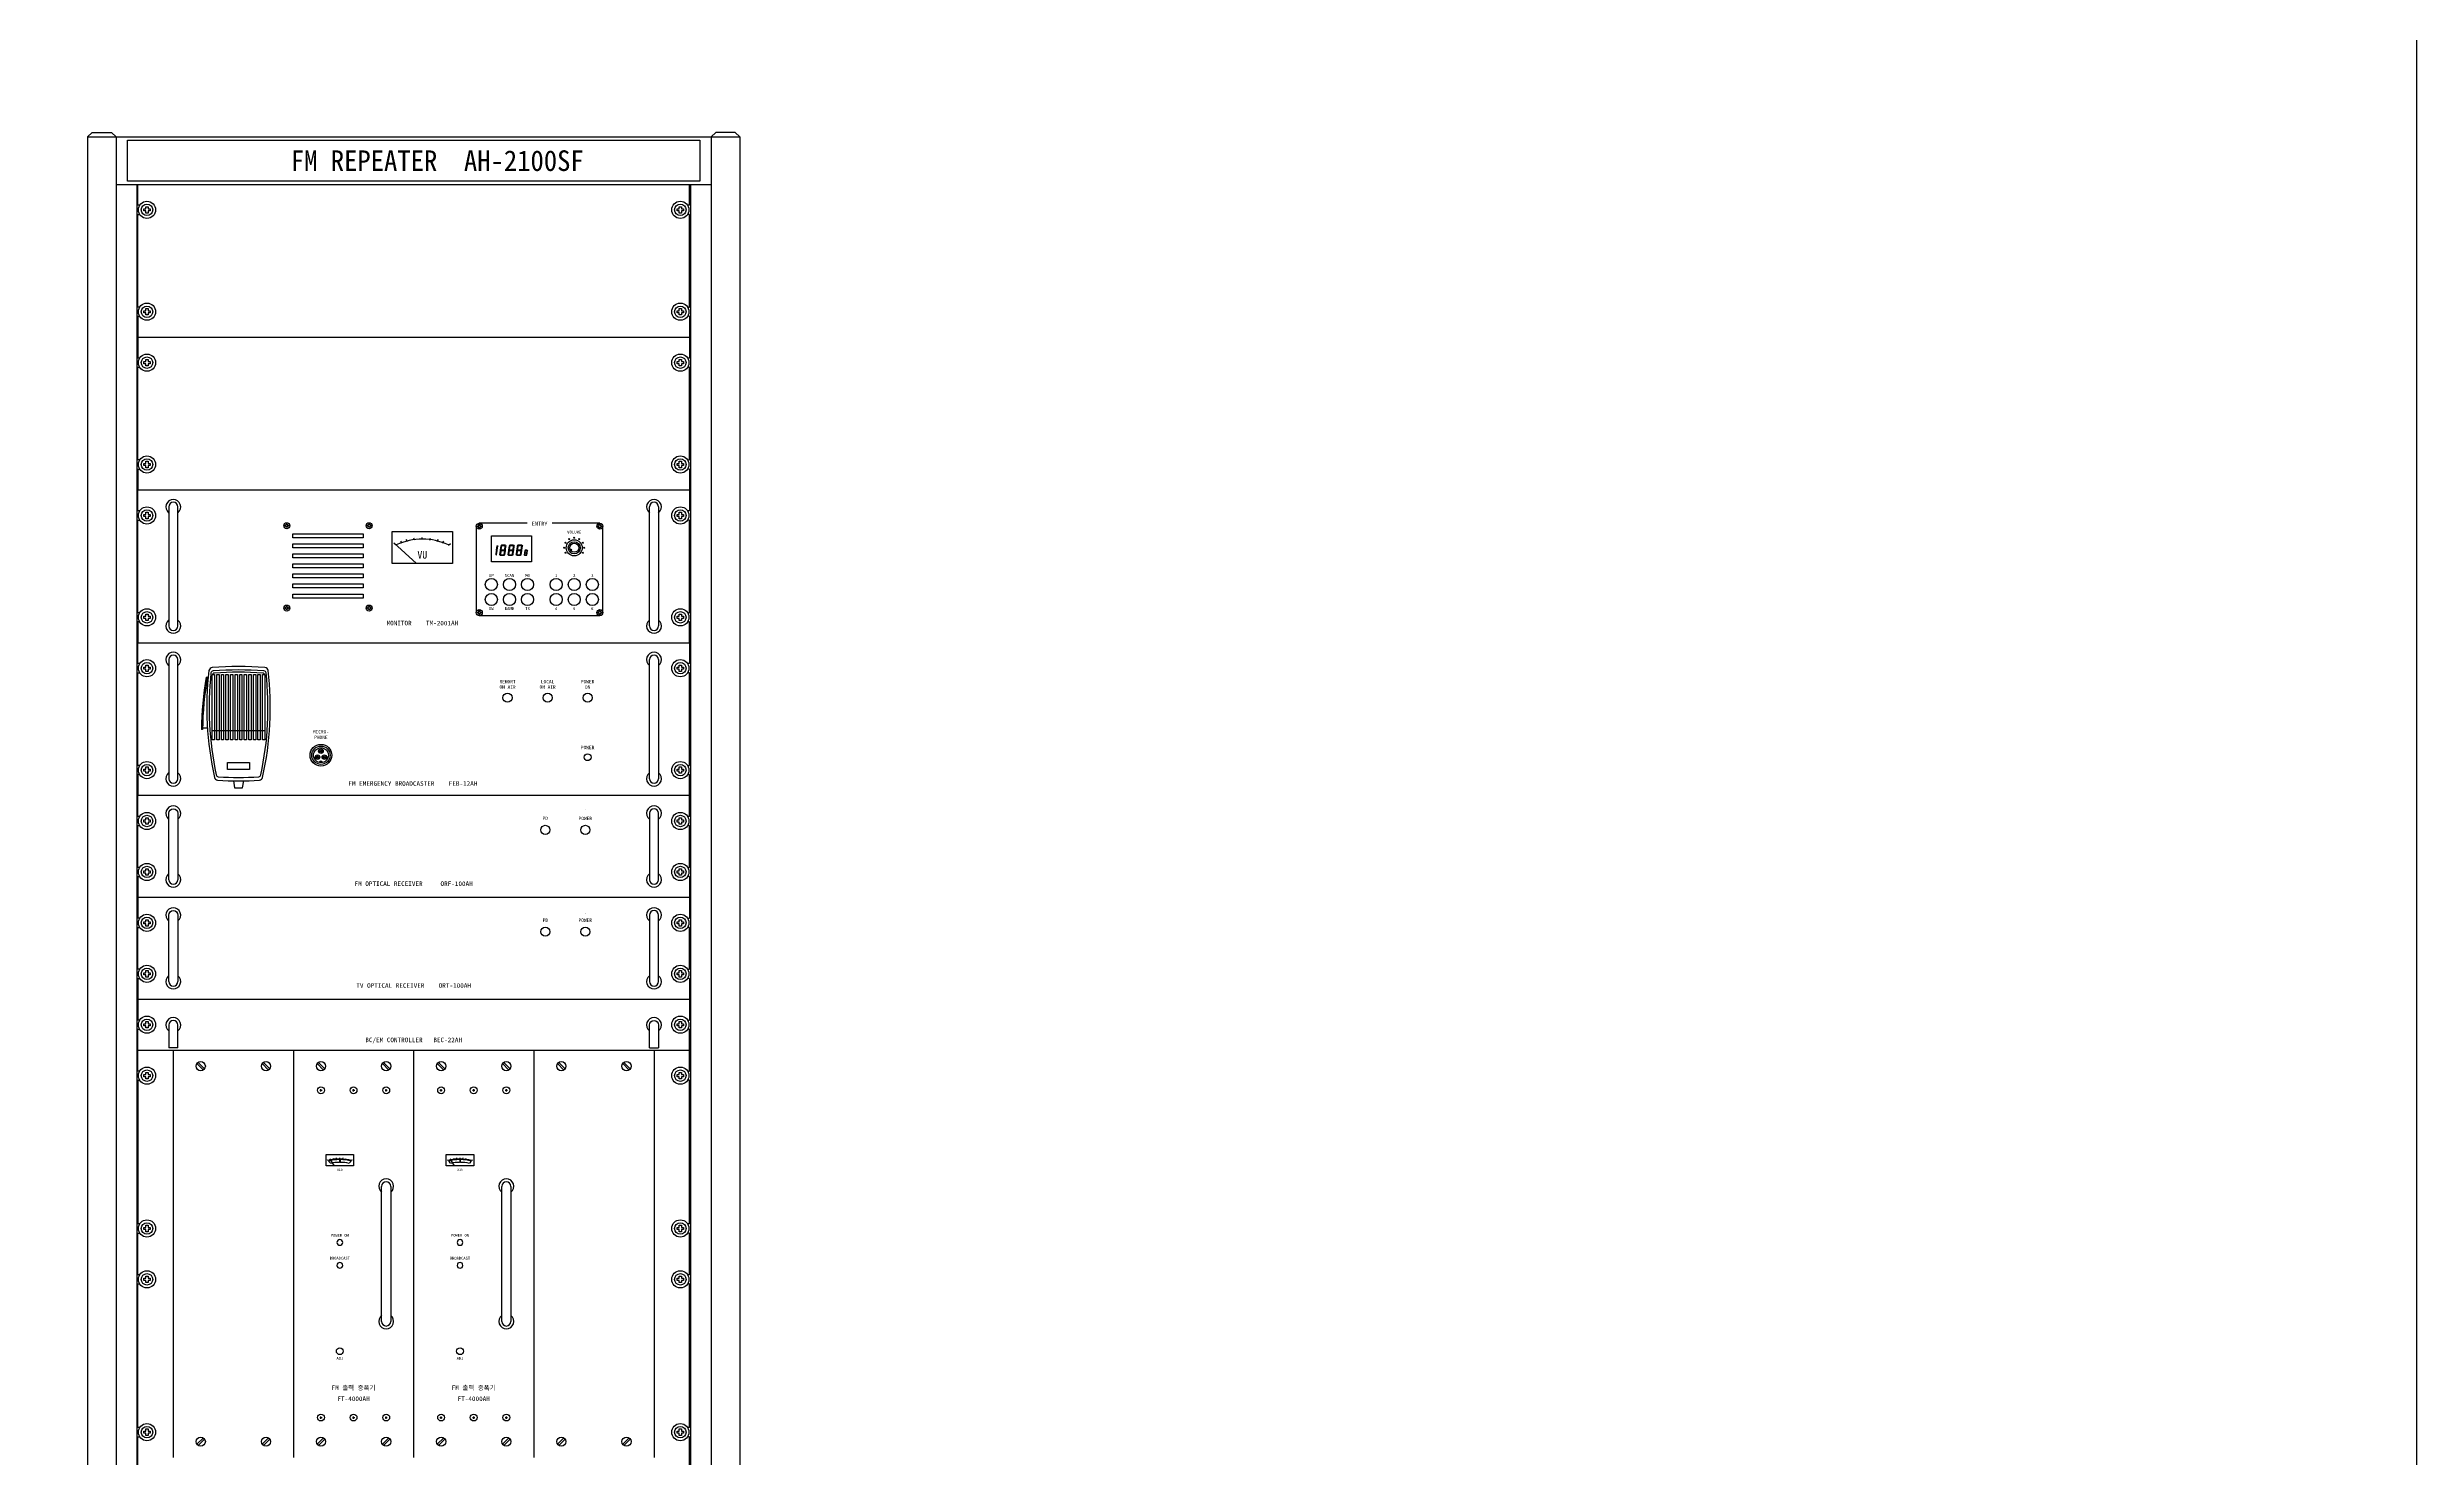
# Model space of a CAD drawing. Header units: millimetres. Extents: x 0 to 2521, y -5 to 594.
# Drawn here: x 1221.2 to 1304, y 424.9 to 474.2 of the extents above; entities that cross this region are included whole.
import ezdxf
from ezdxf.enums import TextEntityAlignment as Align

# ---------------------------------------------------------------- set-up
doc = ezdxf.new("R2010")
doc.units = ezdxf.units.MM
doc.header["$LTSCALE"] = 10
doc.layers.add('T', color=4, linetype='Continuous')
doc.styles.add('굴림체', font='GulimChe.ttf')

# ---------------------------------------------------------------- blocks, each defined once
blk = doc.blocks.new('LED')
at = {"color": 7}
blk.add_circle((0, 0), 2.5, dxfattribs=at)

msp = doc.modelspace()

# ---------------------------------------------------------------- linework, layer by layer
at = {"color": 5}
for p, q in [((1222.616, 471.025), (1222.776, 471.185)), ((1222.776, 471.185), (1223.456, 471.185)), ((1223.456, 471.185), (1223.616, 471.025)), ((1244.576, 471.185), (1244.416, 471.025)), ((1245.256, 471.185), (1244.576, 471.185)), ((1245.416, 471.025), (1245.256, 471.185)), ((1222.616, 471.025), (1222.616, 387.465)), ((1222.616, 471.025), (1245.416, 471.025)), ((1223.616, 471.025), (1223.616, 384.665)), ((1224.016, 470.915), (1244.016, 470.915)), ((1224.016, 469.475), (1224.016, 470.915)), ((1244.016, 470.915), (1244.016, 469.475)), ((1244.416, 471.025), (1244.416, 384.665)), ((1245.416, 471.025), (1245.416, 387.465)), ((1244.016, 469.475), (1224.016, 469.475)), ((1223.616, 469.365), (1244.416, 469.365)), ((1224.336, 469.365), (1224.336, 389.265)), ((1224.376, 469.365), (1243.656, 469.365)), ((1224.376, 468.635), (1224.376, 469.365)), ((1243.656, 468.635), (1243.656, 469.365)), ((1243.696, 469.365), (1243.696, 389.265)), ((1224.442, 468.635), (1224.376, 468.635)), ((1224.376, 465.075), (1224.376, 468.315)), ((1224.376, 468.315), (1224.442, 468.315)), ((1243.656, 468.635), (1243.589, 468.635)), ((1243.656, 468.315), (1243.589, 468.315)), ((1243.656, 465.075), (1243.656, 468.315)), ((1224.442, 465.075), (1224.376, 465.075)), ((1224.376, 464.755), (1224.376, 463.295)), ((1224.376, 464.755), (1224.442, 464.755)), ((1243.589, 465.075), (1243.656, 465.075)), ((1243.656, 464.755), (1243.589, 464.755)), ((1243.656, 464.755), (1243.656, 463.295)), ((1224.376, 464.025), (1243.656, 464.025)), ((1224.442, 463.295), (1224.376, 463.295)), ((1224.376, 459.735), (1224.376, 462.975)), ((1224.376, 462.975), (1224.442, 462.975)), ((1243.656, 463.295), (1243.589, 463.295)), ((1243.656, 462.975), (1243.589, 462.975)), ((1243.656, 459.735), (1243.656, 462.975)), ((1224.442, 459.735), (1224.376, 459.735)), ((1243.589, 459.735), (1243.656, 459.735)), ((1224.376, 459.415), (1224.442, 459.415)), ((1224.376, 459.415), (1224.376, 458.685)), ((1243.656, 459.415), (1243.589, 459.415)), ((1243.656, 459.415), (1243.656, 458.685)), ((1224.376, 458.685), (1243.656, 458.685)), ((1225.456, 458.095), (1225.456, 453.935)), ((1225.776, 453.935), (1225.776, 458.095)), ((1242.256, 453.935), (1242.256, 458.095)), ((1242.576, 458.095), (1242.576, 453.935)), ((1224.376, 454.395), (1224.376, 457.635)), ((1224.376, 457.635), (1224.442, 457.635)), ((1229.526, 457.417), (1229.526, 457.455)), ((1229.526, 457.455), (1229.564, 457.455)), ((1229.564, 457.417), (1229.526, 457.417)), ((1229.564, 457.455), (1229.564, 457.492)), ((1229.564, 457.492), (1229.601, 457.492)), ((1229.564, 457.38), (1229.564, 457.417)), ((1229.601, 457.38), (1229.564, 457.38)), ((1229.601, 457.492), (1229.601, 457.455)), ((1229.601, 457.455), (1229.639, 457.455)), ((1229.639, 457.417), (1229.601, 457.417)), ((1229.601, 457.417), (1229.601, 457.38)), ((1229.639, 457.455), (1229.639, 457.417)), ((1229.793, 457.155), (1232.25, 457.155)), ((1229.793, 457.015), (1229.793, 457.155)), ((1229.793, 457.015), (1229.793, 457.155)), ((1232.25, 457.155), (1232.25, 457.015)), ((1232.404, 457.417), (1232.404, 457.455)), ((1232.404, 457.455), (1232.442, 457.455)), ((1232.442, 457.417), (1232.404, 457.417)), ((1232.442, 457.455), (1232.442, 457.492)), ((1232.442, 457.492), (1232.479, 457.492)), ((1232.442, 457.38), (1232.442, 457.417)), ((1232.479, 457.38), (1232.442, 457.38)), ((1232.479, 457.492), (1232.479, 457.455)), ((1232.479, 457.455), (1232.517, 457.455)), ((1232.517, 457.417), (1232.479, 457.417)), ((1232.479, 457.417), (1232.479, 457.38)), ((1232.517, 457.455), (1232.517, 457.417)), ((1233.266, 457.234), (1235.372, 457.234)), ((1233.266, 456.111), (1233.266, 457.234)), ((1235.372, 457.234), (1235.372, 456.111)), ((1236.206, 457.419), (1236.206, 454.4)), ((1236.255, 457.4), (1236.255, 457.437)), ((1236.255, 457.437), (1236.292, 457.437)), ((1236.292, 457.4), (1236.255, 457.4)), ((1236.292, 457.437), (1236.292, 457.475)), ((1236.292, 457.475), (1236.33, 457.475)), ((1236.292, 457.362), (1236.292, 457.4)), ((1236.33, 457.362), (1236.292, 457.362)), ((1237.978, 457.524), (1236.311, 457.524)), ((1236.33, 457.475), (1236.33, 457.437)), ((1236.33, 457.437), (1236.367, 457.437)), ((1236.367, 457.4), (1236.33, 457.4)), ((1236.33, 457.4), (1236.33, 457.362)), ((1236.367, 457.437), (1236.367, 457.4)), ((1240.523, 457.524), (1238.856, 457.524)), ((1240.467, 457.4), (1240.467, 457.437)), ((1240.467, 457.437), (1240.504, 457.437)), ((1240.504, 457.4), (1240.467, 457.4)), ((1240.504, 457.437), (1240.504, 457.475)), ((1240.504, 457.475), (1240.542, 457.475)), ((1240.504, 457.362), (1240.504, 457.4)), ((1240.542, 457.362), (1240.504, 457.362)), ((1240.542, 457.475), (1240.542, 457.437)), ((1240.542, 457.437), (1240.579, 457.437)), ((1240.579, 457.4), (1240.542, 457.4)), ((1240.542, 457.4), (1240.542, 457.362)), ((1240.579, 457.437), (1240.579, 457.4)), ((1240.628, 454.4), (1240.628, 457.419)), ((1243.656, 457.635), (1243.589, 457.635)), ((1243.656, 454.395), (1243.656, 457.635)), ((1232.25, 457.015), (1229.793, 457.015)), ((1229.793, 456.804), (1232.25, 456.804)), ((1229.793, 456.664), (1229.793, 456.804)), ((1232.25, 456.664), (1229.793, 456.664)), ((1229.793, 456.453), (1232.25, 456.453)), ((1229.793, 456.313), (1229.793, 456.453)), ((1232.25, 456.313), (1229.793, 456.313)), ((1232.25, 456.804), (1232.25, 456.664)), ((1232.25, 456.453), (1232.25, 456.313)), ((1233.328, 456.84), (1234.114, 456.117)), ((1233.407, 456.761), (1233.336, 456.813)), ((1233.617, 456.831), (1233.565, 456.901)), ((1233.81, 456.883), (1233.758, 456.954)), ((1234.056, 456.936), (1234.021, 457.006)), ((1234.319, 456.954), (1234.319, 457.024)), ((1234.582, 456.936), (1234.6, 457.006)), ((1234.828, 456.883), (1234.881, 456.954)), ((1235.021, 456.831), (1235.074, 456.901)), ((1235.232, 456.761), (1235.302, 456.813)), ((1236.894, 456.424), (1236.912, 456.565)), ((1236.894, 456.424), (1236.903, 456.412)), ((1236.903, 456.412), (1236.917, 456.424)), ((1236.924, 456.575), (1236.912, 456.565)), ((1236.915, 456.588), (1236.934, 456.728)), ((1236.915, 456.588), (1236.924, 456.575)), ((1236.917, 456.424), (1236.935, 456.564)), ((1236.939, 456.587), (1236.924, 456.575)), ((1236.924, 456.575), (1236.935, 456.564)), ((1236.934, 456.728), (1236.946, 456.739)), ((1236.939, 456.587), (1236.957, 456.725)), ((1236.946, 456.739), (1236.957, 456.725)), ((1237.041, 456.565), (1237.022, 456.425)), ((1237.041, 456.401), (1237.022, 456.425)), ((1237.046, 456.424), (1237.032, 456.413)), ((1237.053, 456.576), (1237.041, 456.565)), ((1237.041, 456.401), (1237.175, 456.401)), ((1237.062, 456.727), (1237.044, 456.588)), ((1237.044, 456.588), (1237.053, 456.576)), ((1237.064, 456.565), (1237.046, 456.424)), ((1237.046, 456.424), (1237.18, 456.424)), ((1237.067, 456.588), (1237.053, 456.576)), ((1237.053, 456.576), (1237.064, 456.565)), ((1237.089, 456.752), (1237.062, 456.727)), ((1237.064, 456.565), (1237.199, 456.565)), ((1237.086, 456.728), (1237.067, 456.588)), ((1237.067, 456.588), (1237.202, 456.588)), ((1237.086, 456.728), (1237.075, 456.739)), ((1237.22, 456.728), (1237.086, 456.728)), ((1237.223, 456.752), (1237.089, 456.752)), ((1237.175, 456.401), (1237.204, 456.424)), ((1237.18, 456.424), (1237.199, 456.565)), ((1237.18, 456.424), (1237.189, 456.412)), ((1237.21, 456.575), (1237.199, 456.565)), ((1237.202, 456.588), (1237.22, 456.728)), ((1237.202, 456.588), (1237.21, 456.575)), ((1237.204, 456.424), (1237.222, 456.564)), ((1237.225, 456.587), (1237.21, 456.575)), ((1237.21, 456.575), (1237.222, 456.564)), ((1237.22, 456.728), (1237.233, 456.739)), ((1237.223, 456.752), (1237.243, 456.725)), ((1237.225, 456.587), (1237.243, 456.725)), ((1237.327, 456.565), (1237.309, 456.425)), ((1237.328, 456.401), (1237.309, 456.425)), ((1237.332, 456.424), (1237.318, 456.413)), ((1237.339, 456.576), (1237.327, 456.565)), ((1237.328, 456.401), (1237.462, 456.401)), ((1237.349, 456.727), (1237.331, 456.588)), ((1237.331, 456.588), (1237.339, 456.576)), ((1237.351, 456.565), (1237.332, 456.424)), ((1237.332, 456.424), (1237.467, 456.424)), ((1237.354, 456.588), (1237.339, 456.576)), ((1237.339, 456.576), (1237.351, 456.565)), ((1237.375, 456.752), (1237.349, 456.727)), ((1237.351, 456.565), (1237.485, 456.565)), ((1237.372, 456.728), (1237.354, 456.588)), ((1237.354, 456.588), (1237.489, 456.588)), ((1237.372, 456.728), (1237.362, 456.739)), ((1237.507, 456.728), (1237.372, 456.728)), ((1237.51, 456.752), (1237.375, 456.752)), ((1237.462, 456.401), (1237.49, 456.424)), ((1237.467, 456.424), (1237.485, 456.565)), ((1237.467, 456.424), (1237.476, 456.412)), ((1237.497, 456.575), (1237.485, 456.565)), ((1237.489, 456.588), (1237.507, 456.728)), ((1237.489, 456.588), (1237.497, 456.575)), ((1237.49, 456.424), (1237.509, 456.564)), ((1237.512, 456.587), (1237.497, 456.575)), ((1237.497, 456.575), (1237.509, 456.564)), ((1237.507, 456.728), (1237.52, 456.739)), ((1237.51, 456.752), (1237.53, 456.725)), ((1237.512, 456.587), (1237.53, 456.725)), ((1237.614, 456.565), (1237.596, 456.425)), ((1237.615, 456.401), (1237.596, 456.425)), ((1237.619, 456.424), (1237.605, 456.413)), ((1237.626, 456.576), (1237.614, 456.565)), ((1237.615, 456.401), (1237.748, 456.401)), ((1237.635, 456.727), (1237.617, 456.588)), ((1237.617, 456.588), (1237.626, 456.576)), ((1237.637, 456.565), (1237.619, 456.424)), ((1237.619, 456.424), (1237.754, 456.424)), ((1237.641, 456.588), (1237.626, 456.576)), ((1237.626, 456.576), (1237.637, 456.565)), ((1237.662, 456.752), (1237.635, 456.727)), ((1237.637, 456.565), (1237.772, 456.565)), ((1237.659, 456.728), (1237.641, 456.588)), ((1237.641, 456.588), (1237.775, 456.588)), ((1237.659, 456.728), (1237.649, 456.739)), ((1237.794, 456.728), (1237.659, 456.728)), ((1237.796, 456.752), (1237.662, 456.752)), ((1237.748, 456.401), (1237.777, 456.424)), ((1237.754, 456.424), (1237.772, 456.565)), ((1237.754, 456.424), (1237.763, 456.412)), ((1237.784, 456.575), (1237.772, 456.565)), ((1237.775, 456.588), (1237.794, 456.728)), ((1237.775, 456.588), (1237.784, 456.575)), ((1237.777, 456.424), (1237.795, 456.564)), ((1237.799, 456.587), (1237.784, 456.575)), ((1237.784, 456.575), (1237.795, 456.564)), ((1237.794, 456.728), (1237.806, 456.739)), ((1237.796, 456.752), (1237.817, 456.725)), ((1237.799, 456.587), (1237.817, 456.725)), ((1237.887, 456.483), (1237.878, 456.413)), ((1237.887, 456.401), (1237.878, 456.413)), ((1237.889, 456.412), (1237.882, 456.407)), ((1237.893, 456.488), (1237.887, 456.483)), ((1237.887, 456.401), (1237.963, 456.401)), ((1237.898, 456.564), (1237.888, 456.495)), ((1237.888, 456.495), (1237.893, 456.488)), ((1237.898, 456.483), (1237.889, 456.412)), ((1237.889, 456.412), (1237.965, 456.412)), ((1237.9, 456.494), (1237.893, 456.488)), ((1237.893, 456.488), (1237.898, 456.483)), ((1237.911, 456.576), (1237.898, 456.564)), ((1237.898, 456.483), (1237.974, 456.483)), ((1237.909, 456.565), (1237.9, 456.494)), ((1237.9, 456.494), (1237.976, 456.494)), ((1237.909, 456.565), (1237.904, 456.57)), ((1237.985, 456.565), (1237.909, 456.565)), ((1237.987, 456.576), (1237.911, 456.576)), ((1237.963, 456.401), (1237.977, 456.412)), ((1237.965, 456.412), (1237.974, 456.483)), ((1237.965, 456.412), (1237.97, 456.407)), ((1237.98, 456.488), (1237.974, 456.483)), ((1237.976, 456.494), (1237.985, 456.565)), ((1237.976, 456.494), (1237.98, 456.488)), ((1237.977, 456.412), (1237.986, 456.483)), ((1237.988, 456.494), (1237.98, 456.488)), ((1237.98, 456.488), (1237.986, 456.483)), ((1237.985, 456.565), (1237.992, 456.57)), ((1237.987, 456.576), (1237.997, 456.563)), ((1237.988, 456.494), (1237.997, 456.563)), ((1229.793, 456.102), (1232.25, 456.102)), ((1229.793, 455.962), (1229.793, 456.102)), ((1232.25, 455.962), (1229.793, 455.962)), ((1229.793, 455.751), (1232.25, 455.751)), ((1229.793, 455.611), (1229.793, 455.751)), ((1232.25, 455.611), (1229.793, 455.611)), ((1229.793, 455.4), (1232.25, 455.4)), ((1229.793, 455.26), (1229.793, 455.4)), ((1232.25, 456.102), (1232.25, 455.962)), ((1232.25, 455.751), (1232.25, 455.611)), ((1232.25, 455.4), (1232.25, 455.26)), ((1235.372, 456.111), (1233.266, 456.111)), ((1229.526, 454.539), (1229.526, 454.577)), ((1229.526, 454.577), (1229.564, 454.577)), ((1229.564, 454.577), (1229.564, 454.614)), ((1229.564, 454.614), (1229.601, 454.614)), ((1229.601, 454.614), (1229.601, 454.577)), ((1229.601, 454.577), (1229.639, 454.577)), ((1229.639, 454.577), (1229.639, 454.539)), ((1232.25, 455.26), (1229.793, 455.26)), ((1229.793, 455.049), (1232.25, 455.049)), ((1229.793, 454.909), (1229.793, 455.049)), ((1232.25, 454.909), (1229.793, 454.909)), ((1232.25, 455.049), (1232.25, 454.909)), ((1232.404, 454.539), (1232.404, 454.577)), ((1232.404, 454.577), (1232.442, 454.577)), ((1232.442, 454.577), (1232.442, 454.614)), ((1232.442, 454.614), (1232.479, 454.614)), ((1232.479, 454.614), (1232.479, 454.577)), ((1232.479, 454.577), (1232.517, 454.577)), ((1232.517, 454.577), (1232.517, 454.539)), ((1224.442, 454.395), (1224.376, 454.395)), ((1224.376, 454.075), (1224.376, 453.345)), ((1224.442, 454.075), (1224.376, 454.075)), ((1229.564, 454.539), (1229.526, 454.539)), ((1229.564, 454.502), (1229.564, 454.539)), ((1229.601, 454.502), (1229.564, 454.502)), ((1229.639, 454.539), (1229.601, 454.539)), ((1229.601, 454.539), (1229.601, 454.502)), ((1232.442, 454.539), (1232.404, 454.539)), ((1232.442, 454.502), (1232.442, 454.539)), ((1232.479, 454.502), (1232.442, 454.502)), ((1232.517, 454.539), (1232.479, 454.539)), ((1232.479, 454.539), (1232.479, 454.502)), ((1236.255, 454.381), (1236.255, 454.419)), ((1236.255, 454.419), (1236.292, 454.419)), ((1236.292, 454.381), (1236.255, 454.381)), ((1236.292, 454.419), (1236.292, 454.456)), ((1236.292, 454.456), (1236.33, 454.456)), ((1236.292, 454.344), (1236.292, 454.381)), ((1236.33, 454.344), (1236.292, 454.344)), ((1236.311, 454.295), (1240.523, 454.295)), ((1236.33, 454.456), (1236.33, 454.419)), ((1236.33, 454.419), (1236.367, 454.419)), ((1236.367, 454.381), (1236.33, 454.381)), ((1236.33, 454.381), (1236.33, 454.344)), ((1236.367, 454.419), (1236.367, 454.381)), ((1240.467, 454.381), (1240.467, 454.419)), ((1240.467, 454.419), (1240.504, 454.419)), ((1240.504, 454.381), (1240.467, 454.381)), ((1240.504, 454.419), (1240.504, 454.456)), ((1240.504, 454.456), (1240.542, 454.456)), ((1240.504, 454.344), (1240.504, 454.381)), ((1240.542, 454.344), (1240.504, 454.344)), ((1240.542, 454.456), (1240.542, 454.419)), ((1240.542, 454.419), (1240.579, 454.419)), ((1240.579, 454.381), (1240.542, 454.381)), ((1240.542, 454.381), (1240.542, 454.344)), ((1240.579, 454.419), (1240.579, 454.381)), ((1243.589, 454.395), (1243.656, 454.395)), ((1243.656, 454.075), (1243.589, 454.075)), ((1243.656, 453.345), (1243.656, 454.075)), ((1224.376, 453.345), (1243.656, 453.345)), ((1224.376, 453.345), (1243.656, 453.345)), ((1224.376, 452.615), (1224.376, 453.345)), ((1243.656, 453.345), (1243.656, 452.615)), ((1224.442, 452.615), (1224.376, 452.615)), ((1224.376, 449.055), (1224.376, 452.295)), ((1224.376, 452.295), (1224.442, 452.295)), ((1225.456, 452.755), (1225.456, 448.595)), ((1225.776, 448.595), (1225.776, 452.755)), ((1226.77, 452.144), (1226.81, 452.144)), ((1226.806, 452.115), (1226.836, 452.115)), ((1226.976, 452.235), (1227.056, 452.235)), ((1226.976, 449.955), (1226.976, 452.207)), ((1227.056, 452.235), (1227.056, 449.955)), ((1227.136, 449.955), (1227.136, 452.235)), ((1227.136, 452.235), (1227.216, 452.235)), ((1227.216, 452.235), (1227.216, 449.955)), ((1227.296, 449.955), (1227.296, 452.235)), ((1227.296, 452.235), (1227.376, 452.235)), ((1227.376, 452.235), (1227.376, 449.955)), ((1227.456, 449.955), (1227.456, 452.235)), ((1227.456, 452.235), (1227.536, 452.235)), ((1227.536, 452.235), (1227.536, 449.955)), ((1227.616, 449.955), (1227.616, 452.235)), ((1227.616, 452.235), (1227.696, 452.235)), ((1227.696, 452.235), (1227.696, 449.955)), ((1227.776, 449.955), (1227.776, 452.235)), ((1227.776, 452.235), (1227.856, 452.235)), ((1227.856, 452.235), (1227.856, 449.955)), ((1227.936, 449.955), (1227.936, 452.235)), ((1227.936, 452.235), (1228.016, 452.235)), ((1228.016, 452.235), (1228.016, 449.955)), ((1228.096, 449.955), (1228.096, 452.235)), ((1228.096, 452.235), (1228.176, 452.235)), ((1228.176, 452.235), (1228.176, 449.955)), ((1228.256, 449.955), (1228.256, 452.235)), ((1228.256, 452.235), (1228.336, 452.235)), ((1228.336, 452.235), (1228.336, 449.955)), ((1228.416, 449.955), (1228.416, 452.235)), ((1228.416, 452.235), (1228.496, 452.235)), ((1228.496, 452.235), (1228.496, 449.955)), ((1228.576, 449.955), (1228.576, 452.235)), ((1228.576, 452.235), (1228.656, 452.235)), ((1228.656, 452.235), (1228.656, 449.955)), ((1228.736, 449.955), (1228.736, 452.235)), ((1228.736, 452.235), (1228.816, 452.235)), ((1228.816, 452.207), (1228.816, 449.955)), ((1242.256, 448.595), (1242.256, 452.755)), ((1242.576, 452.755), (1242.576, 448.595)), ((1243.656, 452.615), (1243.589, 452.615)), ((1243.656, 452.295), (1243.589, 452.295)), ((1243.656, 449.055), (1243.656, 452.295)), ((1226.641, 450.315), (1226.601, 450.315)), ((1226.808, 450.355), (1226.642, 450.355)), ((1227.056, 449.955), (1226.976, 449.955)), ((1226.996, 450.275), (1228.796, 450.275)), ((1227.216, 449.955), (1227.136, 449.955)), ((1227.376, 449.955), (1227.296, 449.955)), ((1227.536, 449.955), (1227.456, 449.955)), ((1227.696, 449.955), (1227.616, 449.955)), ((1227.856, 449.955), (1227.776, 449.955)), ((1228.016, 449.955), (1227.936, 449.955)), ((1228.176, 449.955), (1228.096, 449.955)), ((1228.336, 449.955), (1228.256, 449.955)), ((1228.496, 449.955), (1228.416, 449.955)), ((1228.656, 449.955), (1228.576, 449.955)), ((1228.816, 449.955), (1228.736, 449.955)), ((1224.442, 449.055), (1224.376, 449.055)), ((1227.516, 448.915), (1227.516, 449.155)), ((1227.516, 449.155), (1228.276, 449.155)), ((1228.276, 448.915), (1227.516, 448.915)), ((1228.276, 449.155), (1228.276, 448.915)), ((1230.634, 449.379), (1230.674, 449.31)), ((1230.816, 449.555), (1230.736, 449.555)), ((1230.877, 449.31), (1230.917, 449.379)), ((1243.589, 449.055), (1243.656, 449.055)), ((1224.376, 448.735), (1224.376, 448.005)), ((1224.442, 448.735), (1224.376, 448.735)), ((1243.656, 448.005), (1224.376, 448.005)), ((1224.376, 447.275), (1224.376, 448.005)), ((1227.716, 448.515), (1227.756, 448.275)), ((1227.756, 448.275), (1228.036, 448.275)), ((1228.036, 448.275), (1228.076, 448.515)), ((1243.656, 448.735), (1243.589, 448.735)), ((1243.656, 448.005), (1243.656, 448.735)), ((1243.656, 447.275), (1243.656, 448.005)), ((1224.442, 447.275), (1224.376, 447.275)), ((1243.656, 447.275), (1243.589, 447.275)), ((1224.376, 445.495), (1224.376, 446.955)), ((1224.376, 446.955), (1224.442, 446.955)), ((1243.656, 446.955), (1243.589, 446.955)), ((1243.656, 445.495), (1243.656, 446.955)), ((1224.442, 445.495), (1224.376, 445.495)), ((1243.589, 445.495), (1243.656, 445.495)), ((1224.376, 445.175), (1224.442, 445.175)), ((1224.376, 445.175), (1224.376, 443.715)), ((1243.656, 445.175), (1243.589, 445.175)), ((1243.656, 445.175), (1243.656, 443.715)), ((1243.656, 444.445), (1224.376, 444.445)), ((1224.442, 443.715), (1224.376, 443.715)), ((1224.376, 441.935), (1224.376, 443.395)), ((1224.376, 443.395), (1224.442, 443.395)), ((1243.589, 443.715), (1243.656, 443.715)), ((1243.656, 443.395), (1243.589, 443.395)), ((1243.656, 441.935), (1243.656, 443.395)), ((1224.442, 441.935), (1224.376, 441.935)), ((1224.376, 441.615), (1224.376, 440.155)), ((1224.376, 441.615), (1224.442, 441.615)), ((1243.589, 441.935), (1243.656, 441.935)), ((1243.656, 441.615), (1243.589, 441.615)), ((1243.656, 441.615), (1243.656, 440.155)), ((1224.376, 440.885), (1243.656, 440.885)), ((1224.442, 440.155), (1224.376, 440.155)), ((1224.376, 438.375), (1224.376, 439.835)), ((1224.376, 439.835), (1224.442, 439.835)), ((1224.376, 439.835), (1224.442, 439.835)), ((1224.376, 439.835), (1224.442, 439.835)), ((1243.589, 440.155), (1243.656, 440.155)), ((1243.656, 439.835), (1243.589, 439.835)), ((1243.656, 439.835), (1243.589, 439.835)), ((1243.656, 439.835), (1243.589, 439.835)), ((1243.656, 438.375), (1243.656, 439.835)), ((1224.376, 439.105), (1243.656, 439.105)), ((1224.376, 439.105), (1243.656, 439.105)), ((1225.776, 439.185), (1225.456, 439.185)), ((1225.616, 439.105), (1225.616, 424.865)), ((1229.816, 439.105), (1229.816, 424.865)), ((1234.016, 439.105), (1234.016, 424.865)), ((1238.216, 439.105), (1238.216, 424.865)), ((1242.256, 439.185), (1242.576, 439.185)), ((1242.416, 439.105), (1242.416, 424.865)), ((1224.442, 438.375), (1224.376, 438.375)), ((1224.376, 438.055), (1224.376, 433.035)), ((1224.376, 438.055), (1224.442, 438.055)), ((1226.443, 438.635), (1226.666, 438.412)), ((1226.708, 438.455), (1226.486, 438.677)), ((1228.723, 438.635), (1228.946, 438.412)), ((1228.988, 438.455), (1228.766, 438.677)), ((1230.643, 438.635), (1230.866, 438.412)), ((1230.908, 438.455), (1230.686, 438.677)), ((1232.923, 438.635), (1233.146, 438.412)), ((1233.188, 438.455), (1232.966, 438.677)), ((1234.843, 438.635), (1235.066, 438.412)), ((1235.108, 438.455), (1234.886, 438.677)), ((1237.123, 438.635), (1237.346, 438.412)), ((1237.388, 438.455), (1237.166, 438.677)), ((1239.043, 438.635), (1239.266, 438.412)), ((1239.308, 438.455), (1239.086, 438.677)), ((1241.323, 438.635), (1241.546, 438.412)), ((1241.588, 438.455), (1241.366, 438.677)), ((1243.589, 438.375), (1243.656, 438.375)), ((1243.656, 438.055), (1243.589, 438.055)), ((1243.656, 433.035), (1243.656, 438.055)), ((1230.736, 437.705), (1230.816, 437.705)), ((1230.776, 437.665), (1230.776, 437.745)), ((1231.876, 437.705), (1231.956, 437.705)), ((1231.916, 437.665), (1231.916, 437.745)), ((1233.016, 437.705), (1233.096, 437.705)), ((1233.056, 437.665), (1233.056, 437.745)), ((1234.936, 437.705), (1235.016, 437.705)), ((1234.976, 437.665), (1234.976, 437.745)), ((1236.076, 437.705), (1236.156, 437.705)), ((1236.116, 437.665), (1236.116, 437.745)), ((1237.216, 437.705), (1237.296, 437.705)), ((1237.256, 437.665), (1237.256, 437.745)), ((1230.956, 435.065), (1230.956, 435.465)), ((1230.956, 435.465), (1231.916, 435.465)), ((1231.916, 435.065), (1230.956, 435.065)), ((1231.02, 435.251), (1231.002, 435.271)), ((1231.108, 435.152), (1231.04, 435.228)), ((1231.249, 435.065), (1231.088, 435.307)), ((1231.118, 435.275), (1231.103, 435.294)), ((1231.23, 435.29), (1231.212, 435.318)), ((1231.332, 435.301), (1231.324, 435.337)), ((1231.425, 435.281), (1231.425, 435.184)), ((1231.436, 435.304), (1231.436, 435.344)), ((1231.445, 435.281), (1231.445, 435.184)), ((1231.54, 435.301), (1231.548, 435.337)), ((1231.642, 435.29), (1231.659, 435.318)), ((1231.753, 435.275), (1231.768, 435.294)), ((1231.83, 435.227), (1231.765, 435.153)), ((1231.869, 435.27), (1231.852, 435.251)), ((1231.916, 435.465), (1231.916, 435.065)), ((1235.156, 435.465), (1236.116, 435.465)), ((1235.156, 435.065), (1235.156, 435.465)), ((1236.116, 435.065), (1235.156, 435.065)), ((1235.22, 435.251), (1235.202, 435.271)), ((1235.308, 435.152), (1235.24, 435.228)), ((1235.449, 435.065), (1235.288, 435.307)), ((1235.318, 435.275), (1235.303, 435.294)), ((1235.43, 435.29), (1235.412, 435.318)), ((1235.532, 435.301), (1235.524, 435.337)), ((1235.625, 435.281), (1235.625, 435.184)), ((1235.636, 435.304), (1235.636, 435.344)), ((1235.645, 435.281), (1235.645, 435.184)), ((1235.74, 435.301), (1235.748, 435.337)), ((1235.841, 435.29), (1235.859, 435.318)), ((1235.953, 435.275), (1235.968, 435.294)), ((1236.03, 435.227), (1235.965, 435.153)), ((1236.069, 435.27), (1236.052, 435.251)), ((1236.116, 435.465), (1236.116, 435.065)), ((1232.896, 429.625), (1232.896, 434.345)), ((1233.216, 434.345), (1233.216, 429.625)), ((1237.096, 429.625), (1237.096, 434.345)), ((1237.416, 434.345), (1237.416, 429.625)), ((1224.442, 433.035), (1224.376, 433.035)), ((1224.376, 432.715), (1224.442, 432.715)), ((1224.376, 431.255), (1224.376, 432.715)), ((1243.656, 433.035), (1243.589, 433.035)), ((1243.656, 432.715), (1243.589, 432.715)), ((1243.656, 431.255), (1243.656, 432.715)), ((1224.442, 431.255), (1224.376, 431.255)), ((1224.376, 425.915), (1224.376, 430.935)), ((1224.376, 430.935), (1224.442, 430.935)), ((1243.656, 431.255), (1243.589, 431.255)), ((1243.656, 430.935), (1243.589, 430.935)), ((1243.656, 425.915), (1243.656, 430.935)), ((1224.442, 425.915), (1224.376, 425.915)), ((1224.376, 424.135), (1224.376, 425.595)), ((1224.376, 425.595), (1224.442, 425.595)), ((1230.736, 426.265), (1230.816, 426.265)), ((1230.776, 426.225), (1230.776, 426.305)), ((1231.876, 426.265), (1231.956, 426.265)), ((1231.916, 426.225), (1231.916, 426.305)), ((1233.016, 426.265), (1233.096, 426.265)), ((1233.056, 426.225), (1233.056, 426.305)), ((1234.936, 426.265), (1235.016, 426.265)), ((1234.976, 426.225), (1234.976, 426.305)), ((1236.076, 426.265), (1236.156, 426.265)), ((1236.116, 426.225), (1236.116, 426.305)), ((1237.216, 426.265), (1237.296, 426.265)), ((1237.256, 426.225), (1237.256, 426.305)), ((1243.656, 425.915), (1243.589, 425.915)), ((1243.656, 425.595), (1243.589, 425.595)), ((1243.656, 424.135), (1243.656, 425.595)), ((1226.443, 425.335), (1226.666, 425.557)), ((1226.708, 425.515), (1226.486, 425.293)), ((1228.723, 425.335), (1228.946, 425.557)), ((1228.988, 425.515), (1228.766, 425.293)), ((1230.643, 425.335), (1230.866, 425.557)), ((1230.908, 425.515), (1230.686, 425.293)), ((1232.923, 425.335), (1233.146, 425.557)), ((1233.188, 425.515), (1232.966, 425.293)), ((1234.843, 425.335), (1235.066, 425.557)), ((1235.108, 425.515), (1234.886, 425.293)), ((1237.123, 425.335), (1237.346, 425.557)), ((1237.388, 425.515), (1237.166, 425.293)), ((1239.043, 425.335), (1239.266, 425.557)), ((1239.308, 425.515), (1239.086, 425.293)), ((1241.323, 425.335), (1241.546, 425.557)), ((1241.588, 425.515), (1241.366, 425.293))]:
    msp.add_line(p, q, dxfattribs=at)
for points in [[(1224.658, 468.512), (1224.658, 468.587), (1224.733, 468.587), (1224.733, 468.512), (1224.808, 468.512), (1224.808, 468.437), (1224.733, 468.437), (1224.733, 468.362), (1224.658, 468.362), (1224.658, 468.437), (1224.583, 468.437), (1224.583, 468.512), (1224.658, 468.512)], [(1243.298, 468.512), (1243.298, 468.587), (1243.373, 468.587), (1243.373, 468.512), (1243.448, 468.512), (1243.448, 468.437), (1243.373, 468.437), (1243.373, 468.362), (1243.298, 468.362), (1243.298, 468.437), (1243.223, 468.437), (1243.223, 468.512), (1243.298, 468.512)], [(1224.658, 464.952), (1224.658, 465.027), (1224.733, 465.027), (1224.733, 464.952), (1224.808, 464.952), (1224.808, 464.877), (1224.733, 464.877), (1224.733, 464.802), (1224.658, 464.802), (1224.658, 464.877), (1224.583, 464.877), (1224.583, 464.952), (1224.658, 464.952)], [(1243.298, 464.952), (1243.298, 465.027), (1243.373, 465.027), (1243.373, 464.952), (1243.448, 464.952), (1243.448, 464.877), (1243.373, 464.877), (1243.373, 464.802), (1243.298, 464.802), (1243.298, 464.877), (1243.223, 464.877), (1243.223, 464.952), (1243.298, 464.952)], [(1224.658, 463.172), (1224.658, 463.247), (1224.733, 463.247), (1224.733, 463.172), (1224.808, 463.172), (1224.808, 463.097), (1224.733, 463.097), (1224.733, 463.022), (1224.658, 463.022), (1224.658, 463.097), (1224.583, 463.097), (1224.583, 463.172), (1224.658, 463.172)], [(1243.298, 463.172), (1243.298, 463.247), (1243.373, 463.247), (1243.373, 463.172), (1243.448, 463.172), (1243.448, 463.097), (1243.373, 463.097), (1243.373, 463.022), (1243.298, 463.022), (1243.298, 463.097), (1243.223, 463.097), (1243.223, 463.172), (1243.298, 463.172)], [(1224.658, 459.612), (1224.658, 459.687), (1224.733, 459.687), (1224.733, 459.612), (1224.808, 459.612), (1224.808, 459.537), (1224.733, 459.537), (1224.733, 459.462), (1224.658, 459.462), (1224.658, 459.537), (1224.583, 459.537), (1224.583, 459.612), (1224.658, 459.612)], [(1243.298, 459.612), (1243.298, 459.687), (1243.373, 459.687), (1243.373, 459.612), (1243.448, 459.612), (1243.448, 459.537), (1243.373, 459.537), (1243.373, 459.462), (1243.298, 459.462), (1243.298, 459.537), (1243.223, 459.537), (1243.223, 459.612), (1243.298, 459.612)], [(1224.442, 457.955), (1224.376, 457.955), (1224.376, 458.685), (1243.656, 458.685), (1243.656, 457.955), (1243.589, 457.955)], [(1224.658, 457.832), (1224.658, 457.907), (1224.733, 457.907), (1224.733, 457.832), (1224.808, 457.832), (1224.808, 457.757), (1224.733, 457.757), (1224.733, 457.682), (1224.658, 457.682), (1224.658, 457.757), (1224.583, 457.757), (1224.583, 457.832), (1224.658, 457.832)], [(1243.298, 457.832), (1243.298, 457.907), (1243.373, 457.907), (1243.373, 457.832), (1243.448, 457.832), (1243.448, 457.757), (1243.373, 457.757), (1243.373, 457.682), (1243.298, 457.682), (1243.298, 457.757), (1243.223, 457.757), (1243.223, 457.832), (1243.298, 457.832)], [(1224.658, 454.272), (1224.658, 454.347), (1224.733, 454.347), (1224.733, 454.272), (1224.808, 454.272), (1224.808, 454.197), (1224.733, 454.197), (1224.733, 454.122), (1224.658, 454.122), (1224.658, 454.197), (1224.583, 454.197), (1224.583, 454.272), (1224.658, 454.272)], [(1243.298, 454.272), (1243.298, 454.347), (1243.373, 454.347), (1243.373, 454.272), (1243.448, 454.272), (1243.448, 454.197), (1243.373, 454.197), (1243.373, 454.122), (1243.298, 454.122), (1243.298, 454.197), (1243.223, 454.197), (1243.223, 454.272), (1243.298, 454.272)], [(1224.658, 452.492), (1224.658, 452.567), (1224.733, 452.567), (1224.733, 452.492), (1224.808, 452.492), (1224.808, 452.417), (1224.733, 452.417), (1224.733, 452.342), (1224.658, 452.342), (1224.658, 452.417), (1224.583, 452.417), (1224.583, 452.492), (1224.658, 452.492)], [(1243.298, 452.492), (1243.298, 452.567), (1243.373, 452.567), (1243.373, 452.492), (1243.448, 452.492), (1243.448, 452.417), (1243.373, 452.417), (1243.373, 452.342), (1243.298, 452.342), (1243.298, 452.417), (1243.223, 452.417), (1243.223, 452.492), (1243.298, 452.492)], [(1224.658, 448.932), (1224.658, 449.007), (1224.733, 449.007), (1224.733, 448.932), (1224.808, 448.932), (1224.808, 448.857), (1224.733, 448.857), (1224.733, 448.782), (1224.658, 448.782), (1224.658, 448.857), (1224.583, 448.857), (1224.583, 448.932), (1224.658, 448.932)], [(1243.298, 448.932), (1243.298, 449.007), (1243.373, 449.007), (1243.373, 448.932), (1243.448, 448.932), (1243.448, 448.857), (1243.373, 448.857), (1243.373, 448.782), (1243.298, 448.782), (1243.298, 448.857), (1243.223, 448.857), (1243.223, 448.932), (1243.298, 448.932)], [(1224.658, 447.152), (1224.658, 447.227), (1224.733, 447.227), (1224.733, 447.152), (1224.808, 447.152), (1224.808, 447.077), (1224.733, 447.077), (1224.733, 447.002), (1224.658, 447.002), (1224.658, 447.077), (1224.583, 447.077), (1224.583, 447.152), (1224.658, 447.152)], [(1225.776, 447.385), (1225.776, 445.065)], [(1242.256, 447.385), (1242.256, 445.065)], [(1243.298, 447.152), (1243.298, 447.227), (1243.373, 447.227), (1243.373, 447.152), (1243.448, 447.152), (1243.448, 447.077), (1243.373, 447.077), (1243.373, 447.002), (1243.298, 447.002), (1243.298, 447.077), (1243.223, 447.077), (1243.223, 447.152), (1243.298, 447.152)], [(1224.658, 445.372), (1224.658, 445.447), (1224.733, 445.447), (1224.733, 445.372), (1224.808, 445.372), (1224.808, 445.297), (1224.733, 445.297), (1224.733, 445.222), (1224.658, 445.222), (1224.658, 445.297), (1224.583, 445.297), (1224.583, 445.372), (1224.658, 445.372)], [(1243.298, 445.372), (1243.298, 445.447), (1243.373, 445.447), (1243.373, 445.372), (1243.448, 445.372), (1243.448, 445.297), (1243.373, 445.297), (1243.373, 445.222), (1243.298, 445.222), (1243.298, 445.297), (1243.223, 445.297), (1243.223, 445.372), (1243.298, 445.372)], [(1225.776, 443.825), (1225.776, 441.505)], [(1242.256, 443.825), (1242.256, 441.505)], [(1224.658, 443.592), (1224.658, 443.667), (1224.733, 443.667), (1224.733, 443.592), (1224.808, 443.592), (1224.808, 443.517), (1224.733, 443.517), (1224.733, 443.442), (1224.658, 443.442), (1224.658, 443.517), (1224.583, 443.517), (1224.583, 443.592), (1224.658, 443.592)], [(1243.298, 443.592), (1243.298, 443.667), (1243.373, 443.667), (1243.373, 443.592), (1243.448, 443.592), (1243.448, 443.517), (1243.373, 443.517), (1243.373, 443.442), (1243.298, 443.442), (1243.298, 443.517), (1243.223, 443.517), (1243.223, 443.592), (1243.298, 443.592)], [(1224.658, 441.812), (1224.658, 441.887), (1224.733, 441.887), (1224.733, 441.812), (1224.808, 441.812), (1224.808, 441.737), (1224.733, 441.737), (1224.733, 441.662), (1224.658, 441.662), (1224.658, 441.737), (1224.583, 441.737), (1224.583, 441.812), (1224.658, 441.812)], [(1243.298, 441.812), (1243.298, 441.887), (1243.373, 441.887), (1243.373, 441.812), (1243.448, 441.812), (1243.448, 441.737), (1243.373, 441.737), (1243.373, 441.662), (1243.298, 441.662), (1243.298, 441.737), (1243.223, 441.737), (1243.223, 441.812), (1243.298, 441.812)], [(1224.658, 440.032), (1224.658, 440.107), (1224.733, 440.107), (1224.733, 440.032), (1224.808, 440.032), (1224.808, 439.957), (1224.733, 439.957), (1224.733, 439.882), (1224.658, 439.882), (1224.658, 439.957), (1224.583, 439.957), (1224.583, 440.032), (1224.658, 440.032)], [(1243.298, 440.032), (1243.298, 440.107), (1243.373, 440.107), (1243.373, 440.032), (1243.448, 440.032), (1243.448, 439.957), (1243.373, 439.957), (1243.373, 439.882), (1243.298, 439.882), (1243.298, 439.957), (1243.223, 439.957), (1243.223, 440.032), (1243.298, 440.032)], [(1224.658, 438.252), (1224.658, 438.327), (1224.733, 438.327), (1224.733, 438.252), (1224.808, 438.252), (1224.808, 438.177), (1224.733, 438.177), (1224.733, 438.102), (1224.658, 438.102), (1224.658, 438.177), (1224.583, 438.177), (1224.583, 438.252), (1224.658, 438.252)], [(1243.298, 438.252), (1243.298, 438.327), (1243.373, 438.327), (1243.373, 438.252), (1243.448, 438.252), (1243.448, 438.177), (1243.373, 438.177), (1243.373, 438.102), (1243.298, 438.102), (1243.298, 438.177), (1243.223, 438.177), (1243.223, 438.252), (1243.298, 438.252)], [(1224.658, 432.912), (1224.658, 432.987), (1224.733, 432.987), (1224.733, 432.912), (1224.808, 432.912), (1224.808, 432.837), (1224.733, 432.837), (1224.733, 432.762), (1224.658, 432.762), (1224.658, 432.837), (1224.583, 432.837), (1224.583, 432.912), (1224.658, 432.912)], [(1243.298, 432.912), (1243.298, 432.987), (1243.373, 432.987), (1243.373, 432.912), (1243.448, 432.912), (1243.448, 432.837), (1243.373, 432.837), (1243.373, 432.762), (1243.298, 432.762), (1243.298, 432.837), (1243.223, 432.837), (1243.223, 432.912), (1243.298, 432.912)], [(1224.658, 431.132), (1224.658, 431.207), (1224.733, 431.207), (1224.733, 431.132), (1224.808, 431.132), (1224.808, 431.057), (1224.733, 431.057), (1224.733, 430.982), (1224.658, 430.982), (1224.658, 431.057), (1224.583, 431.057), (1224.583, 431.132), (1224.658, 431.132)], [(1243.298, 431.132), (1243.298, 431.207), (1243.373, 431.207), (1243.373, 431.132), (1243.448, 431.132), (1243.448, 431.057), (1243.373, 431.057), (1243.373, 430.982), (1243.298, 430.982), (1243.298, 431.057), (1243.223, 431.057), (1243.223, 431.132), (1243.298, 431.132)], [(1224.658, 425.792), (1224.658, 425.867), (1224.733, 425.867), (1224.733, 425.792), (1224.808, 425.792), (1224.808, 425.717), (1224.733, 425.717), (1224.733, 425.642), (1224.658, 425.642), (1224.658, 425.717), (1224.583, 425.717), (1224.583, 425.792), (1224.658, 425.792)], [(1243.298, 425.792), (1243.298, 425.867), (1243.373, 425.867), (1243.373, 425.792), (1243.448, 425.792), (1243.448, 425.717), (1243.373, 425.717), (1243.373, 425.642), (1243.298, 425.642), (1243.298, 425.717), (1243.223, 425.717), (1243.223, 425.792), (1243.298, 425.792)]]:
    msp.add_lwpolyline(points, dxfattribs=at)
msp.add_lwpolyline([(1236.732, 457.085), (1238.136, 457.085), (1238.136, 456.173), (1236.732, 456.173)], close=True, dxfattribs=at)
for points in [[(1225.456, 445.065), (1225.456, 447.385, -1), (1225.776, 447.385)], [(1242.576, 445.065), (1242.576, 447.385, 1), (1242.256, 447.385)], [(1225.456, 441.505), (1225.456, 443.825, -1), (1225.776, 443.825)], [(1242.576, 441.505), (1242.576, 443.825, 1), (1242.256, 443.825)], [(1225.776, 439.185), (1225.776, 439.985, 1), (1225.456, 439.985), (1225.456, 439.185, 1)], [(1242.256, 439.185), (1242.256, 439.985, -1), (1242.576, 439.985), (1242.576, 439.185, -1)]]:
    msp.add_lwpolyline(points, format="xyb", dxfattribs=at)
for centre, radius in [((1224.696, 468.475), 0.3), ((1224.696, 468.475), 0.2), ((1243.336, 468.475), 0.3), ((1243.336, 468.475), 0.2), ((1224.696, 464.915), 0.3), ((1224.696, 464.915), 0.2), ((1243.336, 464.915), 0.3), ((1243.336, 464.915), 0.2), ((1224.696, 463.135), 0.3), ((1224.696, 463.135), 0.2), ((1243.336, 463.135), 0.3), ((1243.336, 463.135), 0.2), ((1224.696, 459.575), 0.3), ((1224.696, 459.575), 0.2), ((1243.336, 459.575), 0.3), ((1243.336, 459.575), 0.2), ((1224.696, 457.795), 0.3), ((1224.696, 457.795), 0.2), ((1243.336, 457.795), 0.3), ((1243.336, 457.795), 0.2), ((1229.583, 457.436), 0.105), ((1232.461, 457.436), 0.105), ((1236.311, 457.419), 0.105), ((1240.523, 457.419), 0.105), ((1239.277, 456.664), 0.0175), ((1239.324, 456.84), 0.0175), ((1239.324, 456.489), 0.0175), ((1239.628, 456.664), 0.281), ((1239.628, 456.664), 0.211), ((1239.453, 456.968), 0.0175), ((1239.628, 456.664), 0.158), ((1239.523, 456.594), 0.0175), ((1239.628, 457.015), 0.0175), ((1239.804, 456.968), 0.0175), ((1239.932, 456.84), 0.0175), ((1239.932, 456.489), 0.0175), ((1239.979, 456.664), 0.0175), ((1236.732, 455.383), 0.211), ((1237.364, 455.383), 0.211), ((1237.996, 455.383), 0.211), ((1238.996, 455.383), 0.211), ((1239.628, 455.383), 0.211), ((1240.26, 455.383), 0.211), ((1229.583, 454.558), 0.105), ((1232.461, 454.558), 0.105), ((1236.732, 454.856), 0.211), ((1237.364, 454.856), 0.211), ((1237.996, 454.856), 0.211), ((1238.996, 454.856), 0.211), ((1239.628, 454.856), 0.211), ((1240.26, 454.856), 0.211), ((1224.696, 454.235), 0.3), ((1224.696, 454.235), 0.2), ((1236.311, 454.4), 0.105), ((1240.523, 454.4), 0.105), ((1243.336, 454.235), 0.3), ((1243.336, 454.235), 0.2), ((1224.696, 452.455), 0.3), ((1224.696, 452.455), 0.2), ((1243.336, 452.455), 0.3), ((1243.336, 452.455), 0.2), ((1237.297, 451.425), 0.16), ((1238.697, 451.425), 0.16), ((1240.097, 451.425), 0.16), ((1230.776, 449.415), 0.38), ((1230.776, 449.415), 0.32), ((1230.776, 449.415), 0.26), ((1230.776, 449.555), 0.08), ((1224.696, 448.895), 0.3), ((1224.696, 448.895), 0.2), ((1230.654, 449.345), 0.08), ((1230.654, 449.345), 0.04), ((1230.776, 449.555), 0.04), ((1230.897, 449.345), 0.08), ((1230.897, 449.345), 0.04), ((1240.097, 449.345), 0.12), ((1243.336, 448.895), 0.3), ((1243.336, 448.895), 0.2), ((1224.696, 447.115), 0.3), ((1224.696, 447.115), 0.2), ((1243.336, 447.115), 0.3), ((1243.336, 447.115), 0.2), ((1238.618, 446.805), 0.16), ((1240.018, 446.805), 0.16), ((1224.696, 445.335), 0.3), ((1224.696, 445.335), 0.2), ((1243.336, 445.335), 0.3), ((1243.336, 445.335), 0.2), ((1224.696, 443.555), 0.3), ((1243.336, 443.555), 0.3), ((1224.696, 443.555), 0.2), ((1238.618, 443.245), 0.16), ((1240.018, 443.245), 0.16), ((1243.336, 443.555), 0.2), ((1224.696, 441.775), 0.3), ((1224.696, 441.775), 0.2), ((1243.336, 441.775), 0.3), ((1243.336, 441.775), 0.2), ((1224.696, 439.995), 0.3), ((1224.696, 439.995), 0.2), ((1243.336, 439.995), 0.3), ((1243.336, 439.995), 0.2), ((1224.696, 438.215), 0.3), ((1224.696, 438.215), 0.2), ((1226.576, 438.545), 0.16), ((1228.856, 438.545), 0.16), ((1230.776, 438.545), 0.16), ((1233.056, 438.545), 0.16), ((1234.976, 438.545), 0.16), ((1237.256, 438.545), 0.16), ((1239.176, 438.545), 0.16), ((1241.456, 438.545), 0.16), ((1243.336, 438.215), 0.3), ((1243.336, 438.215), 0.2), ((1230.776, 437.705), 0.12), ((1231.916, 437.705), 0.12), ((1233.056, 437.705), 0.12), ((1234.976, 437.705), 0.12), ((1236.116, 437.705), 0.12), ((1237.256, 437.705), 0.12), ((1224.696, 432.875), 0.3), ((1224.696, 432.875), 0.2), ((1243.336, 432.875), 0.3), ((1243.336, 432.875), 0.2), ((1224.696, 431.095), 0.3), ((1243.336, 431.095), 0.3), ((1224.696, 431.095), 0.2), ((1243.336, 431.095), 0.2), ((1231.436, 428.585), 0.12), ((1235.636, 428.585), 0.12), ((1224.696, 425.755), 0.3), ((1224.696, 425.755), 0.2), ((1230.776, 426.265), 0.12), ((1231.916, 426.265), 0.12), ((1233.056, 426.265), 0.12), ((1234.976, 426.265), 0.12), ((1236.116, 426.265), 0.12), ((1237.256, 426.265), 0.12), ((1243.336, 425.755), 0.3), ((1243.336, 425.755), 0.2), ((1226.576, 425.425), 0.16), ((1228.856, 425.425), 0.16), ((1230.776, 425.425), 0.16), ((1233.056, 425.425), 0.16), ((1234.976, 425.425), 0.16), ((1237.256, 425.425), 0.16), ((1239.176, 425.425), 0.16), ((1241.456, 425.425), 0.16)]:
    msp.add_circle(centre, radius, dxfattribs=at)
for centre, radius, start, end in [((1225.616, 458.095), 0.26, 308.65981, 231.34019), ((1225.616, 458.095), 0.16, 0, 180), ((1242.416, 458.095), 0.26, 308.65981, 231.34019), ((1242.416, 458.095), 0.16, 0, 180), ((1234.32, 454.783), 2.182, 65.27926, 114.72074), ((1225.616, 453.935), 0.26, 128.65981, 51.34019), ((1225.616, 453.935), 0.16, 180, 0), ((1242.416, 453.935), 0.26, 128.65981, 51.34019), ((1242.416, 453.935), 0.16, 180, 0), ((1225.616, 452.755), 0.26, 308.65981, 231.34019), ((1225.616, 452.755), 0.16, 0, 180), ((1242.416, 452.755), 0.26, 308.65981, 231.34019), ((1242.416, 452.755), 0.16, 0, 180), ((1237.551, 450.222), 10.951, 169.88986, 179.51297), ((1237.591, 450.222), 10.951, 169.8878, 179.51297), ((1237.784, 451.066), 10.999, 173.15736, 192.74428), ((1226.983, 452.362), 0.12, 94.05724, 173.15736), ((1237.864, 451.066), 10.999, 173.59333, 192.27767), ((1227.013, 452.285), 0.08, 93.90847, 173.59333), ((1227.896, 439.49), 13.025, 85.94276, 94.05724), ((1227.056, 452.207), 0.08, 93.72053, 180), ((1227.896, 439.37), 13.025, 86.09153, 93.90847), ((1227.896, 439.29), 13.025, 86.27947, 93.72053), ((1217.927, 451.066), 10.999, 347.72233, 6.40667), ((1218.007, 451.066), 10.999, 347.25572, 6.84264), ((1228.736, 452.207), 0.08, 0, 86.27947), ((1228.778, 452.285), 0.08, 6.40667, 86.09153), ((1228.809, 452.362), 0.12, 6.84264, 85.94276), ((1225.616, 448.595), 0.26, 128.65981, 51.34019), ((1230.776, 449.135), 0.0721, 33.69007, 146.30993), ((1242.416, 448.595), 0.26, 128.65981, 51.34019), ((1225.616, 448.595), 0.16, 180, 0), ((1227.173, 448.666), 0.12, 192.74428, 265.00892), ((1227.195, 448.744), 0.08, 192.27767, 265.18259), ((1227.896, 456.94), 8.425, 265.00892, 274.99108), ((1227.896, 457.06), 8.425, 265.18259, 274.81741), ((1228.597, 448.744), 0.08, 274.81741, 347.72233), ((1228.618, 448.666), 0.12, 274.99108, 347.25572), ((1242.416, 448.595), 0.16, 180, 0), ((1225.616, 447.385), 0.26, 308.65981, 231.34019), ((1242.416, 447.385), 0.26, 308.65981, 231.34019), ((1225.616, 445.065), 0.26, 128.65981, 51.34019), ((1225.616, 445.065), 0.16, 180, 0), ((1242.416, 445.065), 0.26, 128.65981, 51.34019), ((1242.416, 445.065), 0.16, 180, 0), ((1225.616, 443.825), 0.26, 308.65981, 231.34019), ((1242.416, 443.825), 0.26, 308.65981, 231.34019), ((1225.616, 441.505), 0.26, 128.65981, 51.34019), ((1225.616, 441.505), 0.16, 180, 0), ((1242.416, 441.505), 0.26, 128.65981, 51.34019), ((1242.416, 441.505), 0.16, 180, 0), ((1225.616, 439.985), 0.26, 307.97987, 232.02013), ((1242.416, 439.985), 0.26, 307.97987, 232.02013), ((1231.436, 433.702), 1.602, 74.96653, 104.98585), ((1231.436, 433.679), 1.602, 90.41903, 104.32068), ((1231.436, 433.582), 1.602, 90.51738, 101.78078), ((1231.436, 433.679), 1.602, 75.70367, 89.67956), ((1231.436, 433.582), 1.602, 78.21922, 89.53189), ((1235.636, 433.702), 1.602, 74.96653, 104.98585), ((1235.636, 433.679), 1.602, 90.41903, 104.32068), ((1235.636, 433.582), 1.602, 90.51738, 101.78078), ((1235.636, 433.679), 1.602, 75.70367, 89.67956), ((1235.636, 433.582), 1.602, 78.21922, 89.53189), ((1233.056, 434.345), 0.26, 307.97987, 232.02013), ((1233.056, 434.345), 0.16, 0, 180), ((1237.256, 434.345), 0.26, 307.97987, 232.02013), ((1237.256, 434.345), 0.16, 0, 180), ((1233.056, 429.625), 0.26, 127.97987, 52.02013), ((1237.256, 429.625), 0.26, 127.97987, 52.02013), ((1233.056, 429.625), 0.16, 180, 0), ((1237.256, 429.625), 0.16, 180, 0)]:
    msp.add_arc(centre, radius, start, end, dxfattribs=at)
for points in [[(1240.044, 447.525), (1240.031, 447.525), (1240.038, 447.485)], [(1240.024, 443.885), (1240.011, 443.885), (1240.018, 443.845)]]:
    msp.add_solid(points, dxfattribs=at)
at = {"layer": 'T'}
msp.add_lwpolyline([(1164.016, 516.331), (1304.015, 516.331), (1304.015, 356.332), (1164.016, 356.332)], close=True, dxfattribs=at)

# ---------------------------------------------------------------- block references
at = {"color": 5, "xscale": -0.03999974683647666, "yscale": 0.03999974683647666, "zscale": 0.03999974683647667}
for p in [(1231.436, 432.385), (1235.636, 432.385), (1231.436, 431.585), (1235.636, 431.585)]:
    msp.add_blockref('LED', p, dxfattribs=at)

# ---------------------------------------------------------------- texts
at = {"color": 5, "style": '굴림체'}
for s, height, p in [('FM REPEATER  AH-2100SF', 0.72, (1234.842, 470.195)), ('ENTRY', 0.1404, (1238.417, 457.506)), ('MONITOR    TM-2001AH', 0.16, (1234.322, 454.033)), ('ON AIR', 0.12, (1237.297, 451.797)), ('REMORT', 0.12, (1237.297, 451.985)), ('ON AIR', 0.12, (1238.697, 451.797)), ('LOCAL', 0.12, (1238.697, 451.985)), ('POWER', 0.12, (1240.097, 451.985)), ('ON', 0.12, (1240.097, 451.797)), ('POWER', 0.12, (1240.097, 449.685)), ('PD', 0.12, (1238.616, 447.209)), ('POWER', 0.12, (1240.015, 447.206)), ('FM OPTICAL RECEIVER     ORF-100AH', 0.16, (1234.016, 444.925)), ('PD', 0.12, (1238.62, 443.65)), ('POWER', 0.12, (1240.015, 443.65)), ('TV OPTICAL RECEIVER    ORT-100AH', 0.16, (1234.016, 441.365)), ('FM 출력 증폭기', 0.16, (1231.912, 427.311)), ('FM 출력 증폭기', 0.16, (1236.112, 427.311))]:
    msp.add_text(s, height=height, dxfattribs=at).set_placement(p, align=Align.MIDDLE)
for s, height, p in [('VOLUME', 0.1053, (1239.628, 457.16)), ('VU', 0.2632, (1234.319, 456.287)), ('UP', 0.1053, (1236.732, 455.645)), ('SCAN', 0.1053, (1237.364, 455.645)), ('MO', 0.1053, (1237.996, 455.645)), ('1', 0.105, (1238.996, 455.645)), ('2', 0.105, (1239.628, 455.645)), ('3', 0.105, (1240.26, 455.645)), ('DW', 0.1053, (1236.732, 454.486)), ('BAND', 0.1053, (1237.364, 454.486)), ('TS', 0.1053, (1237.996, 454.486)), ('4', 0.105, (1238.996, 454.486)), ('5', 0.105, (1239.628, 454.486)), ('6', 0.105, (1240.26, 454.486)), ('MICRO-', 0.12, (1230.776, 450.175)), ('PHONE', 0.12, (1230.776, 449.98)), ('BC/EM CONTROLLER   BEC-22AH', 0.16, (1234.016, 439.385)), ('X10', 0.08, (1231.436, 434.885)), ('X10', 0.08, (1235.636, 434.885)), ('POWER ON', 0.1, (1231.436, 432.585)), ('POWER ON', 0.1, (1235.636, 432.585)), ('BROADCAST', 0.1, (1231.436, 431.785)), ('BROADCAST', 0.1, (1235.636, 431.785)), ('ADJ', 0.1, (1231.436, 428.285)), ('ADJ', 0.1, (1235.636, 428.285)), ('FT-4000AH', 0.16, (1231.916, 426.845)), ('FT-4000AH', 0.16, (1236.116, 426.845))]:
    msp.add_text(s, height=height, dxfattribs=at).set_placement(p, align=Align.CENTER)
msp.add_text('FM EMERGENCY BROADCASTER    FEB-12AH', height=0.16, dxfattribs=at).set_placement((1231.737, 448.505), align=Align.TOP_LEFT)

doc.saveas('drawing.dxf')
